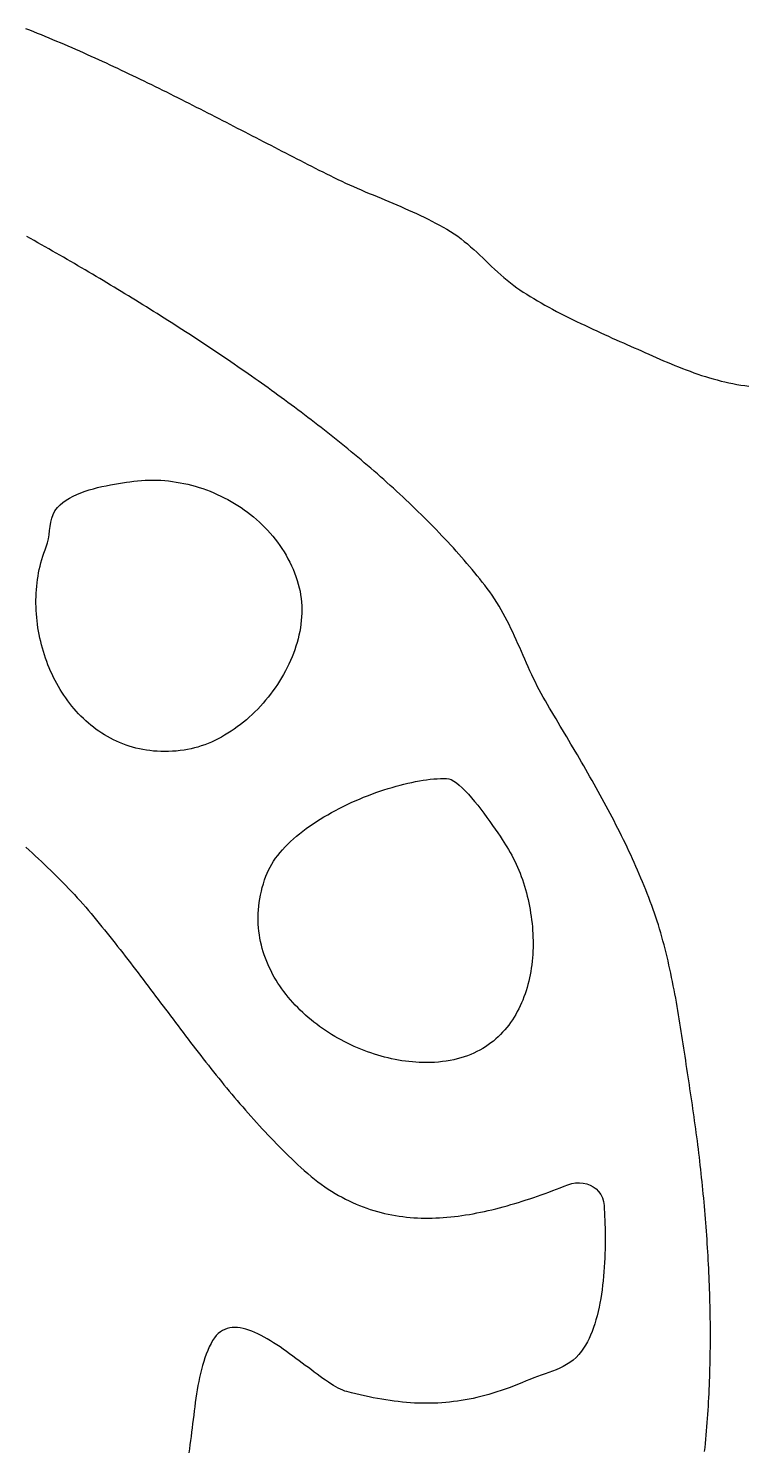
# Model space of a CAD drawing. Header units: millimetres. Extents: x 30 to 1626, y 31 to 955.
# Drawn here: x 655.8 to 827.7, y 484.5 to 825.5 of the extents above; entities that cross this region are included whole.
import ezdxf

# ---------------------------------------------------------------- set-up
doc = ezdxf.new("R2010")
doc.units = ezdxf.units.MM
doc.layers.add('0_0_0', color=3, linetype='Continuous')

msp = doc.modelspace()

# ---------------------------------------------------------------- linework, layer by layer
at = {"layer": '0_0_0'}
for points in [[(655.11, 825.5), (656.04, 825.13), (656.97, 824.76), (657.89, 824.39), (658.82, 824.01), (659.74, 823.63), (660.66, 823.25), (661.58, 822.87), (662.5, 822.48), (663.42, 822.09), (664.34, 821.7), (665.26, 821.3), (666.18, 820.9), (667.09, 820.5), (668.01, 820.1), (668.92, 819.69), (669.83, 819.28), (670.75, 818.87), (671.66, 818.46), (672.57, 818.05), (673.48, 817.63), (674.39, 817.21), (675.3, 816.79), (676.2, 816.36), (677.11, 815.94), (678.02, 815.51), (678.92, 815.08), (679.83, 814.65), (680.73, 814.22), (681.64, 813.79), (682.54, 813.35), (683.44, 812.91), (684.34, 812.47), (685.25, 812.03), (686.15, 811.59), (687.05, 811.15), (687.95, 810.7), (688.85, 810.26), (689.74, 809.81), (690.64, 809.36), (691.54, 808.91), (692.44, 808.46), (693.33, 808.01), (694.23, 807.56), (695.13, 807.1), (696.02, 806.65), (696.92, 806.19), (697.81, 805.74), (698.71, 805.28), (699.6, 804.83), (700.49, 804.37), (701.39, 803.91), (702.28, 803.45), (703.17, 802.99), (704.07, 802.53), (704.96, 802.07), (705.85, 801.61), (706.74, 801.15), (707.63, 800.69), (708.52, 800.23), (709.42, 799.77), (710.31, 799.31), (711.2, 798.85), (712.09, 798.39), (712.98, 797.93), (713.87, 797.47), (714.76, 797.01), (715.65, 796.55), (716.54, 796.09), (717.43, 795.64), (718.32, 795.18), (719.21, 794.72), (720.1, 794.26), (720.99, 793.81), (721.88, 793.35), (722.77, 792.9), (723.66, 792.44), (724.55, 791.99), (725.44, 791.54), (726.33, 791.09), (727.22, 790.64), (728.11, 790.19), (729.03, 789.73), (729.96, 789.29), (730.88, 788.85), (731.82, 788.42), (732.75, 787.99), (733.69, 787.58), (734.63, 787.17), (735.57, 786.76), (736.52, 786.35), (737.47, 785.95), (738.42, 785.56), (739.36, 785.16), (740.31, 784.76), (741.26, 784.37), (742.21, 783.97), (743.16, 783.57), (744.11, 783.17), (745.05, 782.76), (745.99, 782.35), (746.93, 781.94), (747.87, 781.52), (748.81, 781.09), (749.74, 780.66), (750.66, 780.22), (751.58, 779.76), (752.5, 779.3), (753.41, 778.83), (754.32, 778.35), (755.22, 777.85), (756.11, 777.34), (757, 776.81), (757.86, 776.25), (758.69, 775.67), (759.5, 775.06), (760.28, 774.44), (761.05, 773.81), (761.8, 773.16), (762.54, 772.49), (763.26, 771.82), (763.98, 771.15), (764.7, 770.46), (765.41, 769.78), (766.12, 769.09), (766.83, 768.41), (767.55, 767.73), (768.28, 767.06), (769.02, 766.39), (769.77, 765.74), (770.53, 765.09), (771.32, 764.47), (772.13, 763.86), (772.87, 763.33), (773.63, 762.8), (774.42, 762.27), (775.24, 761.74), (776.07, 761.22), (776.93, 760.7), (777.8, 760.18), (778.69, 759.67), (779.6, 759.16), (780.52, 758.65), (781.45, 758.15), (782.39, 757.65), (783.35, 757.16), (784.3, 756.67), (785.27, 756.18), (786.24, 755.7), (787.21, 755.23), (788.18, 754.76), (789.15, 754.3), (790.11, 753.84), (791.08, 753.39), (792.03, 752.95), (792.98, 752.52), (793.92, 752.09), (794.85, 751.67), (795.77, 751.26), (796.67, 750.85), (797.56, 750.46), (798.43, 750.07), (799.28, 749.69), (800.11, 749.32), (800.98, 748.94), (801.85, 748.55), (802.73, 748.16), (803.6, 747.77), (804.49, 747.37), (805.37, 746.98), (806.26, 746.59), (807.15, 746.2), (808.05, 745.82), (808.94, 745.44), (809.85, 745.06), (810.75, 744.69), (811.66, 744.32), (812.57, 743.96), (813.48, 743.61), (814.4, 743.27), (815.32, 742.94), (816.24, 742.61), (817.17, 742.3), (818.1, 742), (819.03, 741.72), (819.97, 741.44), (820.9, 741.19), (821.84, 740.94), (822.78, 740.71), (823.73, 740.5), (824.68, 740.31), (825.63, 740.14), (826.58, 739.98), (827.53, 739.85), (828.49, 739.73)], [(817.9, 484.21), (818, 485.2), (818.1, 486.19), (818.19, 487.18), (818.28, 488.17), (818.36, 489.17), (818.44, 490.16), (818.52, 491.15), (818.59, 492.15), (818.66, 493.14), (818.73, 494.14), (818.79, 495.14), (818.85, 496.13), (818.9, 497.13), (818.95, 498.13), (819, 499.13), (819.04, 500.12), (819.08, 501.12), (819.11, 502.12), (819.15, 503.12), (819.17, 504.12), (819.2, 505.12), (819.22, 506.12), (819.24, 507.12), (819.26, 508.12), (819.27, 509.12), (819.28, 510.13), (819.28, 511.13), (819.28, 512.13), (819.28, 513.13), (819.28, 514.13), (819.27, 515.13), (819.26, 516.13), (819.24, 517.13), (819.22, 518.13), (819.2, 519.13), (819.18, 520.13), (819.15, 521.13), (819.12, 522.13), (819.09, 523.13), (819.06, 524.13), (819.02, 525.13), (818.98, 526.13), (818.93, 527.13), (818.88, 528.13), (818.83, 529.12), (818.78, 530.12), (818.73, 531.12), (818.67, 532.11), (818.61, 533.11), (818.54, 534.1), (818.48, 535.1), (818.41, 536.09), (818.34, 537.09), (818.26, 538.08), (818.18, 539.07), (818.1, 540.06), (818.02, 541.05), (817.94, 542.04), (817.85, 543.03), (817.76, 544.02), (817.67, 545), (817.58, 545.99), (817.48, 546.97), (817.38, 547.96), (817.28, 548.94), (817.18, 549.92), (817.07, 550.91), (816.96, 551.89), (816.85, 552.86), (816.74, 553.84), (816.63, 554.82), (816.51, 555.79), (816.39, 556.77), (816.27, 557.74), (816.15, 558.71), (816.03, 559.68), (815.9, 560.65), (815.77, 561.62), (815.64, 562.59), (815.51, 563.55), (815.38, 564.52), (815.24, 565.48), (815.1, 566.44), (814.96, 567.4), (814.82, 568.36), (814.68, 569.31), (814.53, 570.27), (814.39, 571.22), (814.24, 572.18), (814.09, 573.14), (813.95, 574.11), (813.8, 575.08), (813.66, 576.06), (813.51, 577.04), (813.36, 578.02), (813.22, 579), (813.07, 579.99), (812.92, 580.98), (812.77, 581.97), (812.62, 582.97), (812.46, 583.96), (812.31, 584.96), (812.15, 585.96), (811.99, 586.96), (811.82, 587.96), (811.66, 588.96), (811.49, 589.96), (811.32, 590.96), (811.14, 591.96), (810.96, 592.95), (810.78, 593.95), (810.59, 594.95), (810.39, 595.94), (810.2, 596.94), (809.99, 597.93), (809.79, 598.92), (809.57, 599.9), (809.35, 600.89), (809.13, 601.87), (808.9, 602.84), (808.66, 603.82), (808.42, 604.79), (808.17, 605.75), (807.91, 606.72), (807.64, 607.67), (807.37, 608.62), (807.09, 609.57), (806.8, 610.51), (806.51, 611.45), (806.2, 612.38), (805.89, 613.3), (805.57, 614.22), (805.22, 615.17), (804.87, 616.12), (804.51, 617.07), (804.15, 618.02), (803.78, 618.96), (803.4, 619.9), (803.02, 620.83), (802.63, 621.76), (802.23, 622.69), (801.83, 623.62), (801.43, 624.55), (801.02, 625.47), (800.6, 626.39), (800.18, 627.3), (799.75, 628.21), (799.32, 629.13), (798.89, 630.03), (798.45, 630.94), (798, 631.85), (797.55, 632.75), (797.1, 633.65), (796.64, 634.54), (796.18, 635.44), (795.72, 636.33), (795.25, 637.22), (794.78, 638.11), (794.3, 639), (793.82, 639.89), (793.34, 640.77), (792.86, 641.66), (792.37, 642.54), (791.88, 643.42), (791.39, 644.29), (790.9, 645.17), (790.4, 646.05), (789.9, 646.92), (789.4, 647.79), (788.9, 648.67), (788.4, 649.54), (787.89, 650.4), (787.39, 651.27), (786.88, 652.14), (786.37, 653.01), (785.86, 653.87), (785.35, 654.74), (784.84, 655.6), (784.33, 656.47), (783.81, 657.33), (783.3, 658.19), (782.79, 659.05), (782.28, 659.92), (781.76, 660.78), (781.25, 661.64), (780.74, 662.5), (780.23, 663.36), (779.72, 664.22), (779.21, 665.1), (778.71, 665.99), (778.23, 666.88), (777.77, 667.79), (777.32, 668.69), (776.87, 669.61), (776.44, 670.52), (776.02, 671.44), (775.6, 672.37), (775.19, 673.29), (774.78, 674.22), (774.37, 675.15), (773.96, 676.08), (773.56, 677.01), (773.15, 677.93), (772.73, 678.86), (772.32, 679.78), (771.89, 680.7), (771.46, 681.62), (771.02, 682.53), (770.57, 683.43), (770.1, 684.33), (769.62, 685.22), (769.13, 686.11), (768.62, 686.98), (768.09, 687.85), (767.55, 688.71), (766.98, 689.55), (766.39, 690.39), (765.77, 691.22), (765.19, 691.97), (764.6, 692.72), (764.01, 693.48), (763.4, 694.23), (762.79, 694.98), (762.17, 695.72), (761.54, 696.47), (760.91, 697.21), (760.27, 697.96), (759.63, 698.7), (758.97, 699.44), (758.32, 700.18), (757.65, 700.92), (756.98, 701.65), (756.3, 702.38), (755.62, 703.12), (754.93, 703.85), (754.24, 704.57), (753.54, 705.3), (752.84, 706.02), (752.13, 706.74), (751.41, 707.46), (750.69, 708.18), (749.97, 708.9), (749.24, 709.61), (748.51, 710.32), (747.77, 711.03), (747.03, 711.73), (746.29, 712.44), (745.54, 713.14), (744.79, 713.84), (744.03, 714.54), (743.27, 715.23), (742.51, 715.92), (741.74, 716.61), (740.97, 717.29), (740.2, 717.98), (739.43, 718.66), (738.65, 719.34), (737.87, 720.01), (737.09, 720.68), (736.31, 721.35), (735.52, 722.02), (734.73, 722.68), (733.94, 723.34), (733.15, 724), (732.36, 724.65), (731.57, 725.3), (730.77, 725.95), (729.97, 726.59), (729.18, 727.23), (728.38, 727.87), (727.58, 728.5), (726.78, 729.13), (725.98, 729.76), (725.18, 730.38), (724.38, 731), (723.58, 731.62), (722.78, 732.23), (721.98, 732.84), (721.18, 733.45), (720.38, 734.05), (719.58, 734.64), (718.79, 735.24), (717.99, 735.83), (717.2, 736.41), (716.4, 736.99), (715.61, 737.57), (714.82, 738.15), (714.03, 738.71), (713.24, 739.28), (712.46, 739.84), (711.67, 740.4), (710.89, 740.95), (710.11, 741.5), (709.29, 742.08), (708.46, 742.65), (707.63, 743.23), (706.8, 743.8), (705.97, 744.37), (705.14, 744.95), (704.31, 745.51), (703.48, 746.08), (702.64, 746.65), (701.81, 747.21), (700.97, 747.77), (700.14, 748.34), (699.3, 748.89), (698.46, 749.45), (697.62, 750.01), (696.78, 750.56), (695.94, 751.12), (695.09, 751.67), (694.25, 752.22), (693.4, 752.77), (692.56, 753.32), (691.71, 753.86), (690.86, 754.41), (690.02, 754.95), (689.17, 755.49), (688.32, 756.03), (687.47, 756.57), (686.61, 757.11), (685.76, 757.65), (684.91, 758.18), (684.05, 758.71), (683.2, 759.25), (682.34, 759.78), (681.48, 760.31), (680.62, 760.83), (679.77, 761.36), (678.91, 761.89), (678.04, 762.41), (677.18, 762.93), (676.32, 763.45), (675.46, 763.97), (674.59, 764.49), (673.73, 765.01), (672.86, 765.53), (672, 766.04), (671.13, 766.56), (670.26, 767.07), (669.4, 767.58), (668.53, 768.09), (667.66, 768.6), (666.79, 769.1), (665.91, 769.61), (665.04, 770.12), (664.17, 770.62), (663.3, 771.12), (662.42, 771.62), (661.55, 772.12), (660.67, 772.62), (659.8, 773.12), (658.92, 773.62), (658.04, 774.11), (657.16, 774.61), (656.28, 775.1), (655.4, 775.59)], [(680.11, 716.78), (681.03, 716.91), (681.95, 717.02), (682.88, 717.1), (683.8, 717.15), (684.73, 717.18), (685.66, 717.19), (686.59, 717.17), (687.52, 717.13), (688.45, 717.06), (689.37, 716.97), (690.3, 716.86), (691.22, 716.72), (692.14, 716.56), (693.06, 716.38), (693.97, 716.18), (694.88, 715.95), (695.78, 715.7), (696.68, 715.43), (697.57, 715.14), (698.45, 714.83), (699.33, 714.49), (700.19, 714.14), (701.05, 713.76), (701.9, 713.37), (702.74, 712.95), (703.57, 712.52), (704.39, 712.06), (705.19, 711.59), (705.99, 711.09), (706.77, 710.58), (707.54, 710.05), (708.29, 709.5), (709.03, 708.93), (709.76, 708.34), (710.47, 707.73), (711.16, 707.11), (711.83, 706.47), (712.49, 705.81), (713.13, 705.14), (713.76, 704.45), (714.36, 703.74), (714.94, 703.02), (715.5, 702.28), (716.05, 701.52), (716.57, 700.75), (717.07, 699.96), (717.54, 699.16), (718, 698.34), (718.43, 697.51), (718.83, 696.66), (719.21, 695.8), (719.57, 694.93), (719.9, 694.04), (720.2, 693.14), (720.48, 692.22), (720.7, 691.37), (720.89, 690.52), (721.04, 689.66), (721.16, 688.79), (721.24, 687.92), (721.3, 687.05), (721.32, 686.17), (721.31, 685.29), (721.27, 684.41), (721.2, 683.53), (721.1, 682.65), (720.98, 681.76), (720.82, 680.88), (720.63, 680), (720.42, 679.12), (720.19, 678.24), (719.92, 677.37), (719.63, 676.5), (719.32, 675.64), (718.98, 674.78), (718.62, 673.92), (718.23, 673.08), (717.83, 672.24), (717.4, 671.41), (716.95, 670.58), (716.48, 669.77), (715.98, 668.97), (715.47, 668.17), (714.94, 667.39), (714.39, 666.62), (713.83, 665.86), (713.24, 665.12), (712.64, 664.39), (712.03, 663.67), (711.4, 662.97), (710.75, 662.29), (710.09, 661.62), (709.41, 660.97), (708.73, 660.34), (708.03, 659.72), (707.31, 659.13), (706.59, 658.55), (705.86, 657.99), (705.11, 657.46), (704.36, 656.95), (703.59, 656.46), (702.82, 655.99), (702.04, 655.55), (701.26, 655.13), (700.46, 654.74), (699.66, 654.37), (698.86, 654.03), (698.05, 653.71), (697.23, 653.43), (696.41, 653.17), (695.59, 652.94), (694.77, 652.74), (693.94, 652.57), (693.11, 652.43), (692.16, 652.31), (691.21, 652.21), (690.28, 652.14), (689.36, 652.1), (688.44, 652.08), (687.54, 652.1), (686.65, 652.14), (685.78, 652.2), (684.91, 652.3), (684.06, 652.42), (683.21, 652.56), (682.38, 652.73), (681.56, 652.92), (680.75, 653.14), (679.96, 653.37), (679.17, 653.64), (678.4, 653.92), (677.64, 654.23), (676.9, 654.55), (676.16, 654.9), (675.44, 655.27), (674.73, 655.66), (674.04, 656.07), (673.35, 656.5), (672.68, 656.95), (672.03, 657.41), (671.38, 657.9), (670.75, 658.4), (670.14, 658.91), (669.53, 659.45), (668.94, 660), (668.37, 660.57), (667.81, 661.15), (667.26, 661.74), (666.72, 662.35), (666.2, 662.98), (665.7, 663.62), (665.21, 664.27), (664.73, 664.93), (664.27, 665.6), (663.82, 666.29), (663.38, 666.99), (662.96, 667.7), (662.56, 668.42), (662.17, 669.15), (661.8, 669.88), (661.44, 670.63), (661.1, 671.39), (660.77, 672.15), (660.46, 672.92), (660.16, 673.7), (659.88, 674.49), (659.61, 675.28), (659.36, 676.07), (659.13, 676.88), (658.91, 677.68), (658.71, 678.5), (658.53, 679.31), (658.36, 680.13), (658.21, 680.95), (658.07, 681.78), (657.95, 682.61), (657.85, 683.44), (657.76, 684.27), (657.7, 685.1), (657.64, 685.93), (657.61, 686.76), (657.59, 687.59), (657.59, 688.42), (657.61, 689.25), (657.65, 690.08), (657.7, 690.9), (657.77, 691.73), (657.86, 692.55), (657.97, 693.36), (658.09, 694.17), (658.23, 694.98), (658.39, 695.78), (658.57, 696.58), (658.77, 697.37), (658.99, 698.15), (659.22, 698.93), (659.48, 699.7), (659.75, 700.46), (660.04, 701.22), (660.34, 702.13), (660.56, 703.09), (660.73, 704.08), (660.86, 705.08), (661, 706.08), (661.17, 707.07), (661.39, 708.02), (661.71, 708.94), (662.14, 709.8), (662.72, 710.58), (663.35, 711.23), (664.05, 711.83), (664.82, 712.38), (665.63, 712.88), (666.5, 713.34), (667.41, 713.77), (668.36, 714.15), (669.34, 714.5), (670.33, 714.82), (671.35, 715.11), (672.37, 715.37), (673.4, 715.61), (674.42, 715.82), (675.43, 716.01), (676.43, 716.19), (677.4, 716.35), (678.34, 716.51), (679.25, 716.65), (680.11, 716.78)], [(756.05, 645.64), (756.58, 645.57), (757.14, 645.35), (757.76, 645.02), (758.4, 644.57), (759.08, 644.02), (759.79, 643.38), (760.51, 642.66), (761.25, 641.87), (762, 641.02), (762.76, 640.13), (763.51, 639.2), (764.26, 638.25), (764.99, 637.28), (765.71, 636.3), (766.4, 635.34), (767.07, 634.39), (767.7, 633.48), (768.3, 632.6), (768.85, 631.78), (769.35, 631.02), (769.79, 630.33), (770.18, 629.73), (770.49, 629.22), (770.89, 628.56), (771.28, 627.9), (771.65, 627.22), (772.01, 626.52), (772.36, 625.82), (772.7, 625.1), (773.02, 624.37), (773.34, 623.64), (773.64, 622.89), (773.92, 622.13), (774.2, 621.37), (774.46, 620.6), (774.7, 619.82), (774.94, 619.03), (775.16, 618.23), (775.37, 617.43), (775.56, 616.63), (775.74, 615.82), (775.9, 615), (776.06, 614.19), (776.19, 613.36), (776.32, 612.54), (776.42, 611.71), (776.52, 610.88), (776.6, 610.05), (776.66, 609.22), (776.71, 608.39), (776.74, 607.56), (776.76, 606.73), (776.76, 605.9), (776.75, 605.07), (776.72, 604.24), (776.67, 603.42), (776.61, 602.6), (776.54, 601.79), (776.44, 600.98), (776.33, 600.17), (776.2, 599.37), (776.06, 598.58), (775.9, 597.79), (775.72, 597.01), (775.53, 596.24), (775.32, 595.47), (775.09, 594.72), (774.84, 593.97), (774.58, 593.23), (774.29, 592.5), (773.99, 591.79), (773.68, 591.08), (773.34, 590.39), (772.98, 589.71), (772.61, 589.04), (772.22, 588.38), (771.81, 587.74), (771.38, 587.11), (770.93, 586.5), (770.46, 585.9), (769.97, 585.32), (769.47, 584.76), (768.94, 584.21), (768.39, 583.68), (767.83, 583.17), (767.24, 582.67), (766.64, 582.2), (766.01, 581.74), (765.36, 581.31), (764.7, 580.9), (764.01, 580.5), (763.3, 580.13), (762.57, 579.78), (761.82, 579.45), (761.05, 579.15), (760.25, 578.87), (759.44, 578.62), (758.6, 578.38), (757.74, 578.18), (756.86, 578), (755.96, 577.85), (755.04, 577.72), (754.09, 577.62), (753.12, 577.55), (752.13, 577.51), (751.11, 577.49), (750.3, 577.5), (749.47, 577.53), (748.65, 577.58), (747.82, 577.65), (746.99, 577.73), (746.16, 577.83), (745.33, 577.95), (744.5, 578.09), (743.67, 578.24), (742.84, 578.41), (742.01, 578.6), (741.18, 578.81), (740.35, 579.03), (739.53, 579.27), (738.71, 579.53), (737.89, 579.8), (737.07, 580.08), (736.26, 580.39), (735.46, 580.71), (734.66, 581.04), (733.86, 581.39), (733.07, 581.75), (732.28, 582.13), (731.51, 582.53), (730.74, 582.93), (729.97, 583.36), (729.22, 583.79), (728.47, 584.24), (727.74, 584.71), (727.01, 585.19), (726.29, 585.68), (725.59, 586.18), (724.89, 586.7), (724.2, 587.23), (723.53, 587.77), (722.87, 588.33), (722.22, 588.89), (721.59, 589.47), (720.96, 590.06), (720.36, 590.67), (719.76, 591.28), (719.19, 591.9), (718.62, 592.54), (718.08, 593.19), (717.54, 593.85), (717.03, 594.52), (716.53, 595.2), (716.05, 595.88), (715.59, 596.58), (715.15, 597.29), (714.73, 598.01), (714.32, 598.74), (713.94, 599.48), (713.57, 600.22), (713.23, 600.98), (712.91, 601.74), (712.61, 602.52), (712.33, 603.3), (712.07, 604.09), (711.84, 604.89), (711.63, 605.69), (711.44, 606.5), (711.28, 607.32), (711.15, 608.15), (711.04, 608.98), (710.95, 609.83), (710.89, 610.67), (710.86, 611.53), (710.85, 612.39), (710.88, 613.26), (710.93, 614.13), (711.01, 615.01), (711.11, 615.89), (711.25, 616.78), (711.42, 617.67), (711.62, 618.57), (711.84, 619.48), (712.1, 620.39), (712.39, 621.3), (712.72, 622.22), (713.01, 622.95), (713.34, 623.67), (713.71, 624.39), (714.12, 625.1), (714.57, 625.8), (715.05, 626.5), (715.56, 627.19), (716.11, 627.87), (716.7, 628.54), (717.31, 629.2), (717.95, 629.86), (718.62, 630.51), (719.32, 631.14), (720.05, 631.77), (720.79, 632.39), (721.57, 633), (722.36, 633.6), (723.18, 634.18), (724.01, 634.76), (724.87, 635.32), (725.74, 635.88), (726.62, 636.42), (727.53, 636.95), (728.44, 637.46), (729.37, 637.97), (730.31, 638.46), (731.26, 638.94), (732.21, 639.4), (733.18, 639.85), (734.15, 640.28), (735.13, 640.7), (736.1, 641.11), (737.09, 641.5), (738.07, 641.87), (739.05, 642.23), (740.03, 642.58), (741.01, 642.9), (741.99, 643.21), (742.96, 643.5), (743.92, 643.78), (744.87, 644.04), (745.82, 644.28), (746.76, 644.5), (747.69, 644.7), (748.6, 644.88), (749.5, 645.05), (750.38, 645.19), (751.25, 645.32), (752.1, 645.43), (752.94, 645.51), (753.75, 645.58), (754.54, 645.62), (755.31, 645.64), (756.05, 645.64)], [(655.18, 629.16), (655.93, 628.47), (656.68, 627.78), (657.43, 627.08), (658.17, 626.39), (658.91, 625.69), (659.65, 624.99), (660.38, 624.28), (661.12, 623.58), (661.84, 622.87), (662.57, 622.15), (663.29, 621.43), (664, 620.71), (664.71, 619.99), (665.41, 619.26), (666.11, 618.52), (666.81, 617.78), (667.49, 617.03), (668.17, 616.28), (668.85, 615.53), (669.52, 614.76), (670.18, 613.99), (670.83, 613.22), (671.47, 612.44), (672.12, 611.66), (672.76, 610.88), (673.39, 610.09), (674.03, 609.31), (674.66, 608.52), (675.29, 607.74), (675.91, 606.95), (676.54, 606.16), (677.16, 605.37), (677.77, 604.58), (678.39, 603.79), (679, 602.99), (679.62, 602.2), (680.23, 601.41), (680.84, 600.61), (681.44, 599.82), (682.05, 599.02), (682.65, 598.23), (683.26, 597.43), (683.86, 596.63), (684.46, 595.84), (685.06, 595.04), (685.66, 594.25), (686.26, 593.45), (686.86, 592.65), (687.46, 591.86), (688.05, 591.06), (688.65, 590.27), (689.25, 589.47), (689.85, 588.68), (690.45, 587.88), (691.05, 587.09), (691.65, 586.29), (692.25, 585.5), (692.85, 584.71), (693.45, 583.92), (694.05, 583.13), (694.66, 582.34), (695.26, 581.55), (695.87, 580.77), (696.47, 579.98), (697.08, 579.2), (697.7, 578.41), (698.31, 577.63), (698.92, 576.85), (699.54, 576.07), (700.16, 575.29), (700.78, 574.52), (701.41, 573.74), (702.03, 572.97), (702.66, 572.2), (703.29, 571.43), (703.93, 570.66), (704.57, 569.9), (705.21, 569.14), (705.85, 568.38), (706.5, 567.62), (707.15, 566.86), (707.81, 566.11), (708.47, 565.36), (709.13, 564.61), (709.8, 563.86), (710.47, 563.12), (711.14, 562.37), (711.82, 561.64), (712.51, 560.9), (713.2, 560.17), (713.89, 559.44), (714.59, 558.71), (715.29, 557.99), (716, 557.26), (716.71, 556.55), (717.43, 555.83), (718.16, 555.12), (718.89, 554.41), (719.62, 553.71), (720.37, 553.01), (721.11, 552.31), (721.92, 551.58), (722.73, 550.87), (723.54, 550.19), (724.35, 549.54), (725.17, 548.91), (725.99, 548.31), (726.81, 547.73), (727.63, 547.17), (728.46, 546.64), (729.29, 546.13), (730.12, 545.65), (730.96, 545.19), (731.8, 544.75), (732.64, 544.33), (733.48, 543.94), (734.33, 543.56), (735.18, 543.21), (736.03, 542.88), (736.88, 542.57), (737.73, 542.28), (738.59, 542.01), (739.45, 541.77), (740.31, 541.54), (741.17, 541.33), (742.04, 541.13), (742.91, 540.96), (743.78, 540.81), (744.65, 540.67), (745.52, 540.55), (746.39, 540.45), (747.27, 540.37), (748.15, 540.3), (749.03, 540.25), (749.91, 540.22), (750.79, 540.2), (751.68, 540.19), (752.56, 540.21), (753.45, 540.23), (754.34, 540.28), (755.23, 540.33), (756.12, 540.4), (757.02, 540.49), (757.91, 540.58), (758.81, 540.69), (759.7, 540.82), (760.6, 540.95), (761.5, 541.1), (762.4, 541.26), (763.3, 541.43), (764.2, 541.61), (765.11, 541.81), (766.01, 542.01), (766.91, 542.22), (767.82, 542.45), (768.73, 542.68), (769.63, 542.92), (770.54, 543.18), (771.45, 543.44), (772.36, 543.71), (773.27, 543.98), (774.18, 544.27), (775.09, 544.56), (776, 544.86), (776.91, 545.17), (777.82, 545.48), (778.73, 545.8), (779.64, 546.13), (780.55, 546.46), (781.47, 546.8), (782.38, 547.14), (783.29, 547.49), (784.2, 547.84), (785.11, 548.19), (786.03, 548.48), (786.95, 548.65), (787.86, 548.69), (788.75, 548.61), (789.62, 548.42), (790.43, 548.12), (791.19, 547.71), (791.88, 547.19), (792.48, 546.58), (792.99, 545.87), (793.39, 545.07), (793.66, 544.18), (793.8, 543.2), (793.84, 542.38), (793.89, 541.53), (793.93, 540.65), (793.97, 539.73), (794, 538.8), (794.02, 537.83), (794.04, 536.85), (794.05, 535.84), (794.05, 534.82), (794.04, 533.78), (794.02, 532.73), (793.99, 531.67), (793.95, 530.6), (793.9, 529.52), (793.84, 528.43), (793.76, 527.35), (793.67, 526.26), (793.56, 525.17), (793.44, 524.09), (793.31, 523.01), (793.16, 521.95), (792.98, 520.89), (792.8, 519.84), (792.59, 518.81), (792.36, 517.79), (792.12, 516.8), (791.85, 515.82), (791.56, 514.87), (791.25, 513.94), (790.92, 513.04), (790.57, 512.17), (790.19, 511.33), (789.78, 510.52), (789.35, 509.75), (788.89, 509.02), (788.41, 508.32), (787.76, 507.52), (787.08, 506.8), (786.35, 506.16), (785.6, 505.59), (784.81, 505.08), (784, 504.62), (783.16, 504.2), (782.31, 503.82), (781.43, 503.47), (780.54, 503.14), (779.65, 502.83), (778.74, 502.51), (777.83, 502.2), (776.92, 501.87), (776.02, 501.53), (775.11, 501.16), (774.09, 500.73), (773.07, 500.31), (772.06, 499.92), (771.06, 499.54), (770.07, 499.18), (769.09, 498.84), (768.11, 498.52), (767.14, 498.22), (766.18, 497.94), (765.22, 497.67), (764.27, 497.42), (763.32, 497.19), (762.38, 496.98), (761.43, 496.79), (760.5, 496.61), (759.56, 496.45), (758.62, 496.31), (757.69, 496.19), (756.76, 496.08), (755.83, 495.99), (754.89, 495.92), (753.96, 495.86), (753.02, 495.82), (752.09, 495.8), (751.15, 495.79), (750.2, 495.8), (749.26, 495.82), (748.31, 495.86), (747.35, 495.92), (746.39, 495.99), (745.43, 496.08), (744.45, 496.19), (743.48, 496.31), (742.49, 496.44), (741.5, 496.59), (740.49, 496.75), (739.48, 496.93), (738.46, 497.13), (737.43, 497.34), (736.39, 497.56), (735.34, 497.8), (734.28, 498.05), (733.2, 498.32), (732.11, 498.6), (731.64, 498.74), (731.14, 498.93), (730.62, 499.16), (730.07, 499.44), (729.51, 499.75), (728.92, 500.09), (728.31, 500.47), (727.69, 500.88), (727.04, 501.31), (726.39, 501.77), (725.71, 502.25), (725.02, 502.75), (724.32, 503.27), (723.61, 503.8), (722.89, 504.34), (722.16, 504.89), (721.42, 505.45), (720.67, 506.01), (719.92, 506.57), (719.16, 507.13), (718.4, 507.69), (717.63, 508.24), (716.87, 508.77), (716.1, 509.3), (715.33, 509.81), (714.57, 510.31), (713.81, 510.78), (713.05, 511.24), (712.29, 511.66), (711.54, 512.06), (710.8, 512.43), (710.07, 512.76), (709.35, 513.06), (708.64, 513.33), (707.93, 513.55), (707.25, 513.72), (706.57, 513.85), (705.91, 513.94), (705.27, 513.97), (704.64, 513.94), (704.03, 513.86), (703.44, 513.72), (702.87, 513.52), (702.32, 513.26), (701.8, 512.92), (701.3, 512.52), (700.82, 512.05), (700.37, 511.5), (699.94, 510.87), (699.55, 510.16), (699.14, 509.33), (698.77, 508.47), (698.42, 507.6), (698.1, 506.7), (697.8, 505.79), (697.52, 504.87), (697.26, 503.92), (697.03, 502.97), (696.81, 502), (696.61, 501.02), (696.42, 500.03), (696.25, 499.03), (696.08, 498.03), (695.93, 497.02), (695.79, 496), (695.65, 494.98), (695.53, 493.96), (695.4, 492.93), (695.28, 491.91), (695.15, 490.89), (695.03, 489.87), (694.91, 488.86), (694.78, 487.85), (694.65, 486.85), (694.51, 485.85), (694.36, 484.87), (694.21, 483.89)]]:
    msp.add_lwpolyline(points, dxfattribs=at)

doc.saveas('drawing.dxf')
